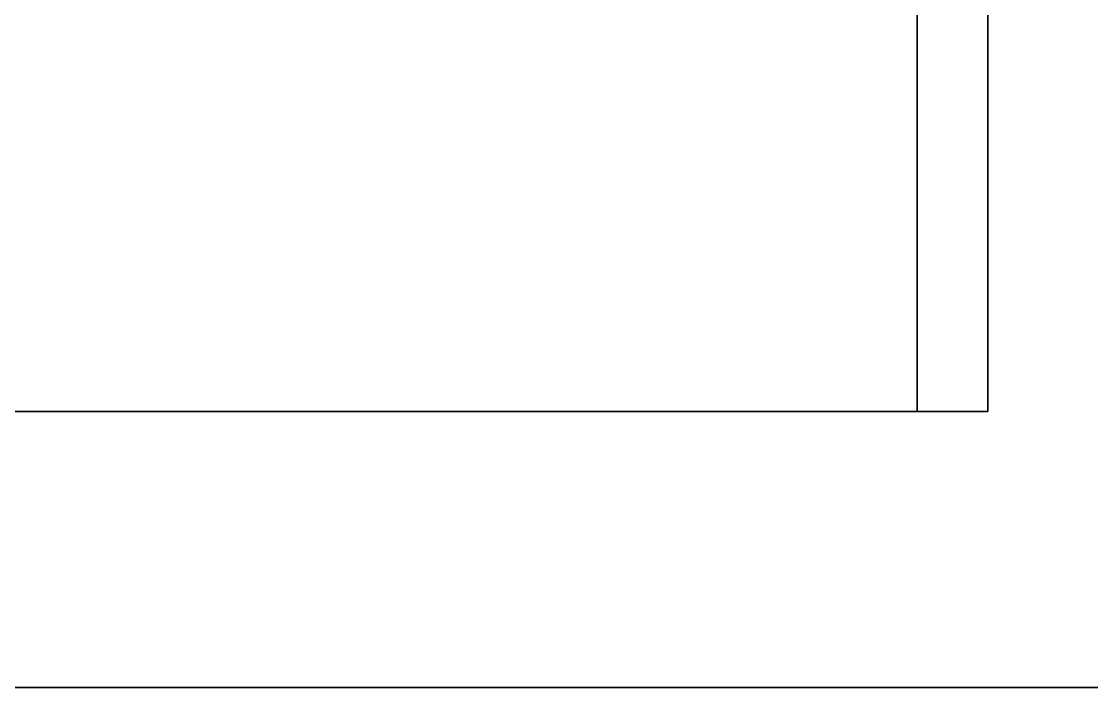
# Model space of a CAD drawing. Extents: x 0 to 6014, y -2463 to 0.
# Drawn here: x 3052 to 3672, y -2463 to -2077 of the extents above; entities that cross this region are included whole.
import ezdxf

# ---------------------------------------------------------------- set-up
doc = ezdxf.new("R2010")
doc.units = 0
for name, color, linetype in [('LAYER0', 7, 'CONTINUOUS'), ('LAYER1', 7, 'CONTINUOUS'), ('LAYER381', 7, 'CONTINUOUS'), ('LAYER382', 7, 'CONTINUOUS')]:
    doc.layers.add(name, color=color, linetype=linetype)

msp = doc.modelspace()

# ---------------------------------------------------------------- linework, layer by layer
at = {"layer": 'LAYER0'}
for points, invisible_edges in [([(2107, -1850), (4585, -10), (2107, -2463), (2107, -1850)], 3), ([(2107, -2463), (4585, -10), (4585, -650), (2107, -2463)], 5), ([(2107, -2463), (4585, -650), (6013.69, -2463), (2107, -2463)], 3), ([(2107, -1850, 5), (6013.69, -2463, 5), (4585, -650, 5), (2107, -1850, 5)], 7), ([(6013.69, -2463, 5), (2107, -1850, 5), (2107, -2463, 5), (6013.69, -2463, 5)], 1), ([(6013.69, -2463, 5), (2107, -2463), (6013.69, -2463), (6013.69, -2463, 5)], 1), ([(2107, -2463), (6013.69, -2463, 5), (2107, -2463, 5), (2107, -2463)], 1)]:
    msp.add_3dface(points, dxfattribs=dict(at, invisible_edges=invisible_edges))
at = {"layer": 'LAYER381', "invisible_edges": 1}
for points in [[(3612, -1703, 895), (2257, -2303, 895), (2257, -1703, 895), (3612, -1703, 895)], [(2257, -2303, 895), (3612, -1703, 895), (3612, -2303, 895), (2257, -2303, 895)], [(3612, -2303, 915), (2257, -1703, 915), (2257, -2303, 915), (3612, -2303, 915)], [(2257, -1703, 915), (3612, -2303, 915), (3612, -1703, 915), (2257, -1703, 915)], [(3612, -1703, 895), (3612, -2303, 915), (3612, -2303, 895), (3612, -1703, 895)], [(3612, -2303, 915), (3612, -1703, 895), (3612, -1703, 915), (3612, -2303, 915)], [(3612, -2303, 915), (2257, -2303, 895), (3612, -2303, 895), (3612, -2303, 915)], [(2257, -2303, 895), (3612, -2303, 915), (2257, -2303, 915), (2257, -2303, 895)]]:
    msp.add_3dface(points, dxfattribs=at)
at = {"layer": 'LAYER382', "invisible_edges": 1}
for points in [[(3612, -1703, 5), (3571, -2303, 5), (3571, -1703, 5), (3612, -1703, 5)], [(3571, -2303, 5), (3612, -1703, 5), (3612, -2303, 5), (3571, -2303, 5)], [(3571, -1703, 895), (3571, -2303, 5), (3571, -2303, 895), (3571, -1703, 895)], [(3571, -2303, 5), (3571, -1703, 895), (3571, -1703, 5), (3571, -2303, 5)], [(3612, -2303, 895), (3571, -1703, 895), (3571, -2303, 895), (3612, -2303, 895)], [(3571, -1703, 895), (3612, -2303, 895), (3612, -1703, 895), (3571, -1703, 895)], [(3612, -1703, 5), (3612, -2303, 895), (3612, -2303, 5), (3612, -1703, 5)], [(3612, -2303, 895), (3612, -1703, 5), (3612, -1703, 895), (3612, -2303, 895)], [(3612, -2303, 895), (3571, -2303, 5), (3612, -2303, 5), (3612, -2303, 895)], [(3571, -2303, 5), (3612, -2303, 895), (3571, -2303, 895), (3571, -2303, 5)]]:
    msp.add_3dface(points, dxfattribs=at)

# ---------------------------------------------------------------- meshes
at = {"layer": 'LAYER1'}
mesh = msp.add_polymesh((11, 2), dxfattribs=at)
for k, corner in enumerate([(2257, -1700, 2554), (2257, -2463, 2554), (150, -1700, 2554), (2257, -1700, 2554), (150, -170, 2554), (150, -1700, 2554), (933, -170, 2554), (150, -170, 2554), (933, -430, 2554), (933, -170, 2554), (1658, -430, 2554), (933, -430, 2554), (1658, -160, 2554), (1658, -430, 2554), (4428, -160, 2554), (1658, -160, 2554), (4428, -800, 2554), (4428, -160, 2554), (6013.688, -800, 2554), (4428, -800, 2554), (6013.688, -650, 2554), (4578, -650, 2554)]):
    mesh.set_mesh_vertex(divmod(k, 2), corner)

doc.saveas('drawing.dxf')
